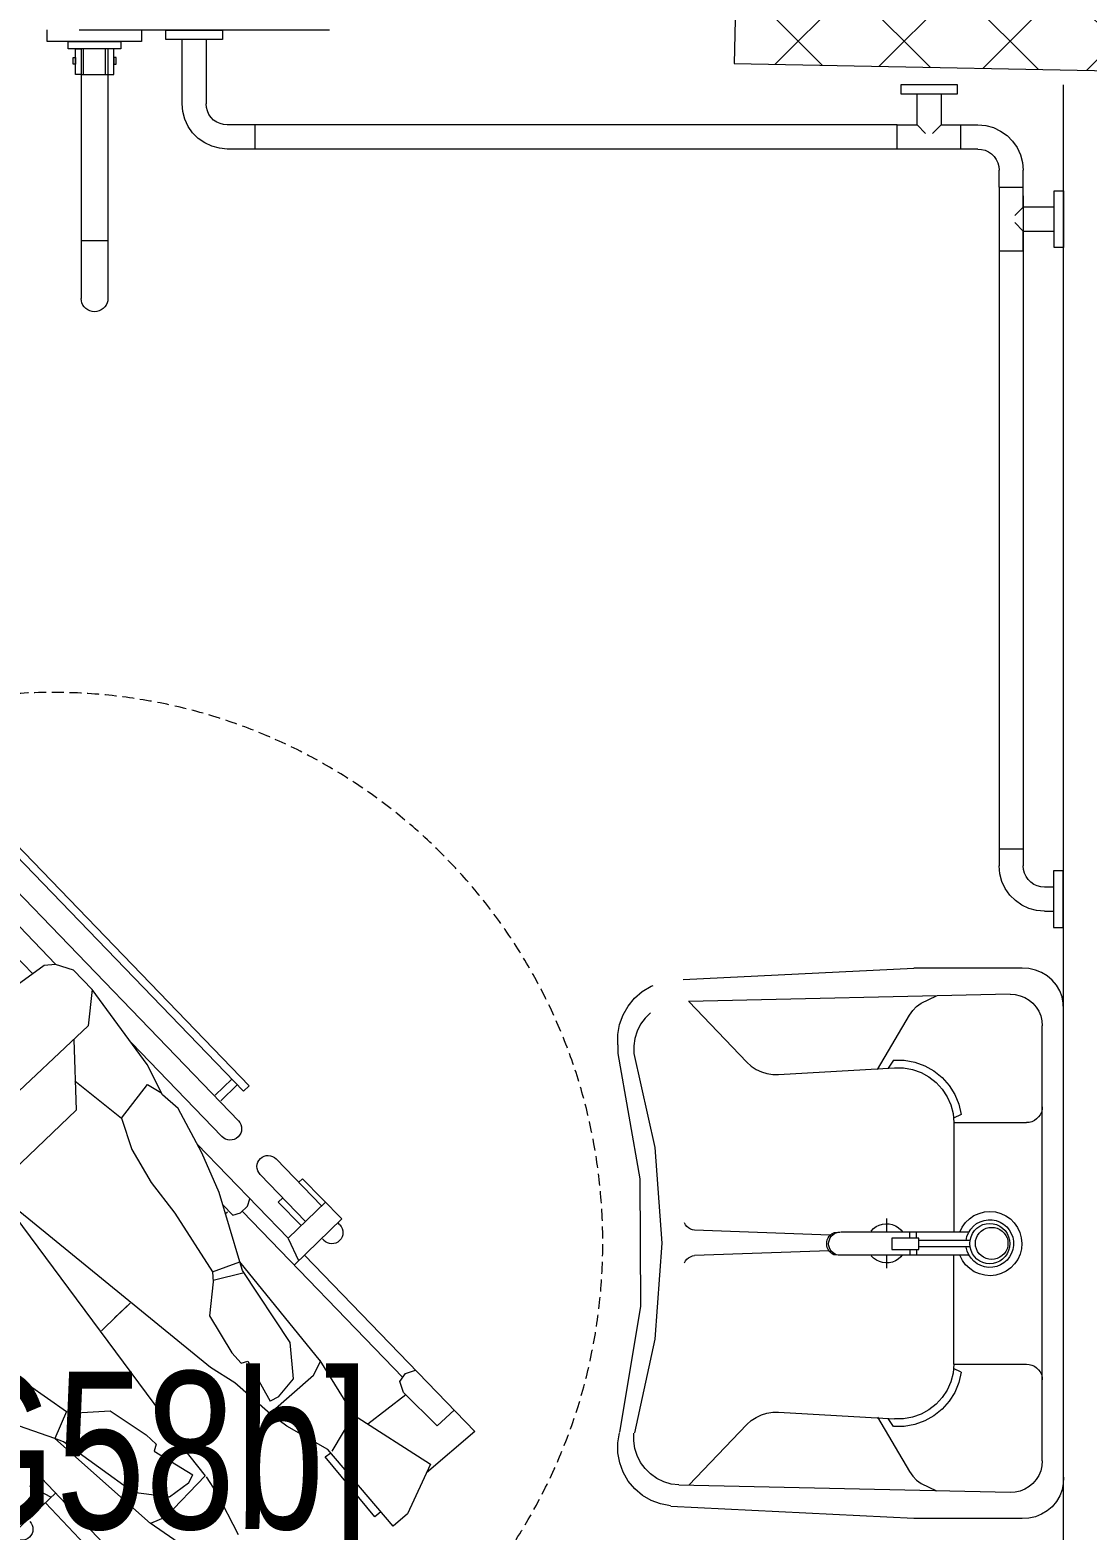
# Model space of a CAD drawing. Header units: millimetres. Extents: x -2143172 to 5255, y -610845 to 279739.
# Drawn here: x -1170409 to -1169064, y -574856 to -572948 of the extents above; entities that cross this region are included whole.
import ezdxf

# ---------------------------------------------------------------- set-up
doc = ezdxf.new("R2010")
doc.units = ezdxf.units.MM
doc.header["$LTSCALE"] = 30
doc.linetypes.add('TRATTEGGIATA', pattern=[0.75, 0.5, -0.25])
doc.layers.get('0').update_dxf_attribs({"lineweight": 5})
for name, color, linetype, lineweight in [('72_EGR_BASE_TEXT', 7, 'Continuous', 5), ('C-HYDR-CTCH', 6, 'Continuous', 5), ('Hatch', 252, 'Continuous', 5), ('LOADING', 163, 'Continuous', 5), ('SANIT', 250, 'Continuous', 5), ('Structure', 20, 'Continuous', 5), ('Walls', 32, 'Continuous', 5)]:
    doc.layers.add(name, color=color, linetype=linetype, lineweight=lineweight)
doc.styles.add('X3G_ENTITY_2587F8', font='swisscl.ttf', dxfattribs={"height": 200})

# ---------------------------------------------------------------- blocks, each defined once
blk = doc.blocks.new('A$C47696aed')
at = {"layer": 'Hatch'}
h = blk.add_hatch(dxfattribs=at)
h.set_pattern_fill('ANSI37', color=256, scale=30)
h.paths.add_polyline_path([(50952.7, 21917.9), (50348.7, 21909.7), (50352.6, 21621.3), (50956.6, 21629.5)])
h.paths.add_polyline_path([(43791.9, 21910.1), (43208.4, 21904.7), (43188.5, 21613.3), (43772, 21618.7)])
h.paths.add_polyline_path([(29414.9, 21902.8), (28815.8, 21898.7), (28810.1, 21605.6), (29409.2, 21609.7)])
h.paths.add_polyline_path([(36600.2, 21904.9), (35999, 21897.4), (35990.7, 21611.8), (36591.9, 21619.3)])
h.paths.add_polyline_path([(22195.7, 21912), (21589.3, 21890.2), (21603.8, 21597.6), (22210.2, 21619.5)])
h.paths.add_polyline_path([(15459.1, 21901.7), (14237.2, 21925.6), (14230.7, 21629.5), (15452.7, 21605.5)])
h.paths.add_polyline_path([(15473.2, 14701.6), (14258.2, 14685.8), (14244.7, 14393.4), (15459.7, 14409.1)])
h.paths.add_polyline_path([(15447.1, 7508.4), (14244, 7492.4), (14238.3, 7199.4), (15441.4, 7215.3)])
h.paths.add_polyline_path([(15465.6, 309.7), (14269, 298.3), (14271.8, 3.8), (15468.5, 15.2)])
h.paths.add_polyline_path([(7830.6, 311.8), (7227.1, 308.1), (7237.7, 22.6), (7841.3, 26.3)])
h.paths.add_polyline_path([(7815.2, 7509.8), (7218.4, 7511.4), (7218.2, 7210.2), (7815.1, 7208.6)])
h.paths.add_polyline_path([(7825.1, 14699.4), (7205.8, 14700.6), (7195.2, 14397.6), (7814.5, 14396.4)])
h.paths.add_polyline_path([(7801.7, 21878.7), (7201.1, 21893.2), (7197.5, 21603.6), (7798.1, 21589.1)])
h.paths.add_polyline_path([(602.6, 21876.9), (0, 21899.6), (1.9, 21611.2), (604.5, 21588.5)])
h.paths.add_polyline_path([(610.4, 7498.6), (8.3, 7491.6), (11.7, 7200), (613.7, 7206.9)])
h.paths.add_polyline_path([(627.9, 303.9), (29.5, 302.9), (34.3, 2.3), (632.7, 3.3)])
h.paths.add_polyline_path([(22214.6, 317.2), (21608.9, 304.3), (21614.6, 3.1), (22220.3, 16)])
h.paths.add_polyline_path([(22208.1, 7509.7), (21613.7, 7492.1), (21615.8, 7195.5), (22210.2, 7213.1)])
h.paths.add_polyline_path([(22199.3, 14717.7), (21600.4, 14710), (21604.4, 14409.9), (22203.4, 14417.6)])
h.paths.add_polyline_path([(29399.7, 14702.4), (28797.7, 14707.1), (28802, 14415), (29403.9, 14410.3)])
h.paths.add_polyline_path([(29403.4, 7519.8), (28799.6, 7502.2), (28813, 7202.1), (29413.1, 7223.2)])
h.paths.add_polyline_path([(29419.5, 303.8), (28815.7, 310.4), (28813.3, 24.7), (29417.2, 18.1)])
h.paths.add_polyline_path([(36618, 314.2), (36020.7, 299.7), (36029.7, 0), (36627, 14.6)])
h.paths.add_polyline_path([(36610.7, 7502.6), (36009.5, 7504.5), (36010.6, 7207.3), (36611.9, 7205.4)])
h.paths.add_polyline_path([(36574.3, 14706.4), (35993.4, 14711.1), (36013.1, 14421.3), (36594, 14416.6)])
h.paths.add_polyline_path([(43777.6, 14705.7), (43180, 14719.4), (43182, 14427.5), (43779.6, 14413.8)])
h.paths.add_polyline_path([(43778.6, 7507.1), (43210.2, 7499.5), (43212, 7205.4), (43780.5, 7213)])
h.paths.add_polyline_path([(43815.7, 310), (43210.4, 307.3), (43211.8, 2.8), (43817, 5.4)])
h.paths.add_polyline_path([(50989.9, 309.5), (50401.9, 325.5), (50388.7, 18.3), (50976.7, 2.3)])
h.paths.add_polyline_path([(50974.1, 7508.9), (50370.9, 7510), (50368.9, 7213.4), (50972.2, 7212.3)])
at = {"layer": 'C-HYDR-CTCH', "color": 4, "flags": 128}
blk.add_lwpolyline([(15452.7, 21605.5), (15459.1, 21901.7), (14237.2, 21925.6), (14230.7, 21629.5), (15452.7, 21605.5)], dxfattribs=at)
blk = doc.blocks.new('Wheelchair')
for p, q in [((9688.8, 4580.4), (9636.3, 4519)), ((9688.8, 4580.4), (9913.2, 4363.8)), ((9695.9, 4532.4), (9716, 4554.1)), ((9647.3, 4524.1), (9584.2, 4494.7)), ((9709.9, 4426.2), (9647.3, 4524.1)), ((9695.9, 4532.4), (9738.4, 4489.9)), ((9762.6, 4492.4), (9766.7, 4505.2)), ((9584.2, 4494.7), (9568.2, 4476.7)), ((9698.4, 4444.2), (9735.9, 4492.5)), ((9738.4, 4489.9), (9752.5, 4485)), ((9752.5, 4485), (9762.6, 4492.4)), ((9968.8, 4285), (9757.7, 4488.8)), ((9568.2, 4476.7), (9665.9, 4393.6)), ((9586.8, 4461), (9580.1, 4453.2)), ((9580.1, 4453.2), (9656.4, 4390)), ((9709.9, 4426.2), (9663.7, 4398.5)), ((9779.1, 4383.2), (9709.9, 4426.2)), ((9900.5, 4350.6), (9959.2, 4411.4)), ((9951.7, 4408.7), (9954.5, 4406)), ((9959.2, 4411.4), (10010.4, 4361.2)), ((9656.4, 4390), (9661.8, 4397.1)), ((9665.9, 4393.6), (9695.8, 4341.1)), ((9934.6, 4342.8), (9980.6, 4390.4)), ((9759.9, 4375.2), (9711.9, 4320.3)), ((9759.9, 4375.2), (9778.4, 4384.2)), ((9778.4, 4384.2), (9904.8, 4281.6)), ((9933.8, 4386.5), (9932, 4388.3)), ((9975.8, 4385.5), (10035.6, 4327.8)), ((9934.3, 4342.8), (9906.5, 4356.1)), ((9950.7, 4359.5), (9980.6, 4330.3)), ((10015.9, 4307.3), (9956.1, 4365)), ((10010.4, 4361.2), (10005.8, 4356.5)), ((9695.8, 4341.1), (9709.9, 4321.7)), ((9732.8, 4330.6), (9756, 4349.7)), ((9756, 4349.7), (9802, 4345.5)), ((9802, 4345.5), (9893.6, 4285.1)), ((9934.7, 4342.9), (10054.3, 4227.4)), ((9980.6, 4330.3), (9986.1, 4336)), ((9751.1, 4275.1), (9711.9, 4320.3)), ((9732.8, 4330.6), (9727.3, 4319.9)), ((9778.1, 4291.7), (9727.3, 4319.9)), ((9975.4, 4291.3), (9984.9, 4294.4)), ((10121.6, 4286.3), (10128.5, 4293.5)), ((10128.5, 4293.5), (10506.2, 3929)), ((9557.2, 4280), (9611, 4252.4)), ((9770.8, 4244.3), (9751.1, 4275.1)), ((9775.8, 4283), (9778.1, 4291.7)), ((9789, 4271.5), (9775.8, 4283)), ((9890.5, 4287.2), (9880.7, 4247.5)), ((9891.8, 4246.6), (9904.8, 4281.6)), ((9893.6, 4285.1), (9904.8, 4281.6)), ((9904.8, 4281.6), (9992.8, 4255.2)), ((9964, 4272.7), (9966.8, 4282.3)), ((9966.8, 4282.3), (9975.4, 4291.3)), ((10489.5, 3888.5), (10084.1, 4279.7)), ((10129.9, 4278.3), (10109.5, 4257.2)), ((10121.6, 4286.3), (10499.3, 3921.8)), ((9836.1, 4243.1), (9789, 4271.5)), ((9977.3, 4259.9), (9964, 4272.7)), ((9967.7, 4265.7), (9965.5, 4263.4)), ((9992.8, 4255.2), (10043.4, 4233.2)), ((10183.1, 4143.7), (10063.9, 4258.7)), ((10137.1, 4271.4), (10116.7, 4250.3)), ((9371.6, 4248.8), (9598.1, 4034.2)), ((9579.9, 4186.9), (9632.5, 4237.3)), ((9611, 4252.4), (9631.1, 4239.2)), ((9679.4, 4200.1), (9632.5, 4237.3)), ((9989.6, 3975.8), (9770.8, 4244.3)), ((9879.4, 4247.6), (9836.1, 4243.1)), ((9891.8, 4246.6), (9879.4, 4247.6)), ((9966.5, 4198.9), (9891.8, 4246.6)), ((9572.7, 4167.4), (9526.6, 4234.6)), ((9623.1, 4216), (9633.6, 4221.9)), ((9664, 4172.4), (9633.6, 4221.9)), ((10043.4, 4233.2), (10099.8, 4203.2)), ((9623.1, 4216), (9605.2, 4191.9)), ((9711.1, 4181.9), (9679.4, 4200.1)), ((10005.5, 4168.6), (9966.5, 4198.9)), ((10099.8, 4203.2), (10116.9, 4183)), ((9679.2, 3982.3), (9466.2, 4184.1)), ((9579.9, 4186.9), (9571.7, 4168)), ((9605.2, 4191.9), (9611.4, 4146.2)), ((9989.1, 3975.3), (9711.1, 4181.9)), ((10116.9, 4183), (10155.6, 4163.8)), ((10130.2, 4164), (10120, 4181.2)), ((9571.7, 4168), (9679.8, 4046.3)), ((9672.6, 4175.1), (9664, 4172.4)), ((9684.7, 4162.4), (9672.6, 4175.1)), ((9715.1, 4116.7), (9684.7, 4162.4)), ((10047.5, 4143.9), (10005.5, 4168.6)), ((10087.4, 4131), (10130.2, 4164)), ((10155.6, 4163.8), (10251.2, 4093.6)), ((9611.4, 4146.2), (9675.8, 4057.3)), ((9851.9, 4142.1), (9833.2, 4122.2)), ((10087.4, 4131), (10047.5, 4143.9)), ((9816.8, 4105.4), (9835.9, 4124.9)), ((9849, 4139.2), (9835.9, 4124.9)), ((10135, 4071.7), (10087.4, 4131)), ((9712.6, 4073.2), (9715.1, 4116.7)), ((10204.7, 4088.4), (10101.2, 3978.7)), ((10251.2, 4093.6), (10204.7, 4088.4)), ((10251.2, 4093.6), (10275.8, 4069.8)), ((9673.6, 4060.4), (9712.8, 4071.9)), ((9714.2, 4060.8), (9712.6, 4073.2)), ((10097.7, 4073.5), (9997.2, 3968.1)), ((10187.6, 4070.2), (10097.7, 4073.5)), ((10275.8, 4069.8), (10283, 4047)), ((9610.7, 4047.5), (9552.6, 3986.2)), ((9675.8, 4057.3), (9679.8, 4046.3)), ((9714.2, 4060.8), (9679.8, 4046.3)), ((9679.8, 4046.3), (9710.1, 3959.6)), ((9765.1, 3988.4), (9714.2, 4060.8)), ((10283, 4047), (10281.4, 4032.7)), ((10469.2, 3867.5), (10283.1, 4047.1)), ((9619.9, 4014.1), (9605.4, 4041.3)), ((10281.4, 4032.7), (10176, 3886.7)), ((10271, 4018.3), (10309.2, 3981.4))]:
    blk.add_line(p, q)
at = {"color": 30, "linetype": 'TRATTEGGIATA'}
blk.add_circle((9928.9, 4043.3), 700, dxfattribs=at)
for centre, radius, start, end in [((9941.8, 4398.5), 14.2, 46.0147, 226.0147), ((10025.7, 4317.5), 14.2, 226.0147, 46.0147), ((10074, 4269.2), 14.6, 46.0147, 226.0147), ((9564.6, 4004.1), 14.2, 46.5424, 226.5424)]:
    blk.add_arc(centre, radius, start, end)

msp = doc.modelspace()

# ---------------------------------------------------------------- linework, layer by layer
at = {"layer": 'SANIT'}
for p, q in [((-1170386.7, -572963.1, 0.1), (-1170386.7, -572948.1, 0.1)), ((-1170027.6, -572948.9, 0.1), (-1170346.2, -572948.9, 0.1)), ((-1170266.7, -572948.1, 0.1), (-1170266.7, -572963.1, 0.1)), ((-1170236, -572960.6, 0.1), (-1170236, -572948.9, 0.1)), ((-1170236, -572948.9, 0.1), (-1170164, -572948.9, 0.1)), ((-1170164, -572948.9, 0.1), (-1170164, -572960.6, 0.1)), ((-1170266.7, -572963.1, 0.1), (-1170386.7, -572963.1, 0.1)), ((-1170360, -572963.1, 0.1), (-1170293.3, -572963.1, 0.1)), ((-1170360, -572972.3, 0.1), (-1170360, -572963.1, 0.1)), ((-1170293.3, -572963.1, 0.1), (-1170293.3, -572972.3, 0.1)), ((-1170164, -572960.6, 0.1), (-1170236, -572960.6, 0.1)), ((-1170215.3, -573042.3, 0.1), (-1170215.3, -572960.6, 0.1)), ((-1170184.7, -572960.6, 0.1), (-1170184.7, -573042.3, 0.1)), ((-1170293.3, -572972.3, 0.1), (-1170360, -572972.3, 0.1)), ((-1170354, -572983.3, 0.1), (-1170351, -572983.3, 0.1)), ((-1170354, -572992.1, 0.1), (-1170354, -572983.3, 0.1)), ((-1170351, -572972.3, 0.1), (-1170343.7, -572972.3, 0.1)), ((-1170351, -573005.1, 0.1), (-1170351, -572972.3, 0.1)), ((-1170351, -572983.3, 0.1), (-1170351, -572992.1, 0.1)), ((-1170343.7, -572972.3, 0.1), (-1170343.7, -573005.1, 0.1)), ((-1170343.7, -572972.3, 0.1), (-1170343.6, -573216.2, 0.1)), ((-1170340.7, -573005.1, 0.1), (-1170340.7, -572972.3, 0.1)), ((-1170312.7, -573005.1, 0.1), (-1170312.7, -572972.3, 0.1)), ((-1170302.3, -572972.3, 0.1), (-1170309.7, -572972.3, 0.1)), ((-1170309.7, -572972.3, 0.1), (-1170309.7, -573005.1, 0.1)), ((-1170309.7, -572972.3, 0.1), (-1170309.6, -573216.2, 0.1)), ((-1170302.3, -573005.1, 0.1), (-1170302.3, -572972.3, 0.1)), ((-1170299.3, -572983.3, 0.1), (-1170302.3, -572983.3, 0.1)), ((-1170302.3, -572983.3, 0.1), (-1170302.3, -572992.1, 0.1)), ((-1170299.3, -572992.1, 0.1), (-1170299.3, -572983.3, 0.1)), ((-1170351, -572992.1, 0.1), (-1170354, -572992.1, 0.1)), ((-1170343.7, -573005.1, 0.1), (-1170351, -573005.1, 0.1)), ((-1170343.7, -573005.1, 0.1), (-1170309.7, -573005.1, 0.1)), ((-1170309.7, -573005.1, 0.1), (-1170302.3, -573005.1, 0.1)), ((-1170302.3, -572992.1, 0.1), (-1170299.3, -572992.1, 0.1)), ((-1169300.9, -573018.1, 0.1), (-1169300.9, -573029.8, 0.1)), ((-1169228.9, -573018.1, 0.1), (-1169300.9, -573018.1, 0.1)), ((-1169228.9, -573029.8, 0.1), (-1169228.9, -573018.1, 0.1)), ((-1170214.4, -573052.3, 0.1), (-1170215.3, -573042.3, 0.1)), ((-1170184.3, -573047, 0.1), (-1170184.7, -573042.3, 0.1)), ((-1169300.9, -573029.8, 0.1), (-1169228.9, -573029.8, 0.1)), ((-1169280.2, -573069.3, 0.1), (-1169280.2, -573029.8, 0.1)), ((-1169249.6, -573029.8, 0.1), (-1169249.6, -573069.3, 0.1)), ((-1170211.8, -573062, 0.1), (-1170214.4, -573052.3, 0.1)), ((-1170207.6, -573071.1, 0.1), (-1170211.8, -573062, 0.1)), ((-1170183.1, -573051.5, 0.1), (-1170184.3, -573047, 0.1)), ((-1170181.1, -573055.8, 0.1), (-1170183.1, -573051.5, 0.1)), ((-1170178.4, -573059.6, 0.1), (-1170181.1, -573055.8, 0.1)), ((-1170175.1, -573063, 0.1), (-1170178.4, -573059.6, 0.1)), ((-1170171.2, -573065.7, 0.1), (-1170175.1, -573063, 0.1)), ((-1170201.8, -573079.3, 0.1), (-1170207.6, -573071.1, 0.1)), ((-1170194.7, -573086.4, 0.1), (-1170201.8, -573079.3, 0.1)), ((-1170166.9, -573067.6, 0.1), (-1170171.2, -573065.7, 0.1)), ((-1170162.4, -573068.9, 0.1), (-1170166.9, -573067.6, 0.1)), ((-1170157.7, -573069.3, 0.1), (-1170162.4, -573068.9, 0.1)), ((-1170122.6, -573069.3, 0.1), (-1170157.7, -573069.3, 0.1)), ((-1170122.6, -573069.3, 0.1), (-1170122.6, -573099.9, 0.1)), ((-1169305.4, -573069.3, 0.1), (-1170122.6, -573069.3, 0.1)), ((-1169305.4, -573069.3, 0.1), (-1169280.2, -573069.3, 0.1)), ((-1169305.4, -573099.9, 0.1), (-1169305.4, -573069.3, 0.1)), ((-1169280.2, -573069.3, 0.1), (-1169269.4, -573080.1, 0.1)), ((-1169249.6, -573069.3, 0.1), (-1169260.4, -573080.1, 0.1)), ((-1169249.6, -573069.3, 0.1), (-1169224.4, -573069.3, 0.1)), ((-1169224.4, -573099.9, 0.1), (-1169224.4, -573069.3, 0.1)), ((-1169224.4, -573069.3, 0.1), (-1169202.8, -573069.3, 0.1)), ((-1169202.8, -573069.3, 0.1), (-1169192.8, -573070.1, 0.1)), ((-1169192.8, -573070.1, 0.1), (-1169183.1, -573072.7, 0.1)), ((-1169183.1, -573072.7, 0.1), (-1169174, -573077, 0.1)), ((-1169174, -573077, 0.1), (-1169165.7, -573082.7, 0.1)), ((-1169165.7, -573082.7, 0.1), (-1169158.6, -573089.8, 0.1)), ((-1170186.5, -573092.2, 0.1), (-1170194.7, -573086.4, 0.1)), ((-1170177.4, -573096.4, 0.1), (-1170186.5, -573092.2, 0.1)), ((-1170167.7, -573099, 0.1), (-1170177.4, -573096.4, 0.1)), ((-1170157.7, -573099.9, 0.1), (-1170167.7, -573099, 0.1)), ((-1170122.6, -573099.9, 0.1), (-1170157.7, -573099.9, 0.1)), ((-1169202.8, -573099.9, 0.1), (-1170122.6, -573099.9, 0.1)), ((-1169202.8, -573099.9, 0.1), (-1169198.1, -573100.3, 0.1)), ((-1169198.1, -573100.3, 0.1), (-1169193.5, -573101.5, 0.1)), ((-1169193.5, -573101.5, 0.1), (-1169189.3, -573103.5, 0.1)), ((-1169158.6, -573089.8, 0.1), (-1169152.9, -573098.1, 0.1)), ((-1169152.9, -573098.1, 0.1), (-1169148.6, -573107.2, 0.1)), ((-1169189.3, -573103.5, 0.1), (-1169185.4, -573106.2, 0.1)), ((-1169185.4, -573106.2, 0.1), (-1169182.1, -573109.5, 0.1)), ((-1169182.1, -573109.5, 0.1), (-1169179.4, -573113.4, 0.1)), ((-1169179.4, -573113.4, 0.1), (-1169177.4, -573117.6, 0.1)), ((-1169177.4, -573117.6, 0.1), (-1169176.2, -573122.2, 0.1)), ((-1169148.6, -573107.2, 0.1), (-1169146, -573116.9, 0.1)), ((-1169146, -573116.9, 0.1), (-1169145.2, -573126.9, 0.1)), ((-1169176.2, -573122.2, 0.1), (-1169175.8, -573126.9, 0.1)), ((-1169175.8, -573148.5, 0.1), (-1169175.8, -573126.9, 0.1)), ((-1169145.2, -573148.5, 0.1), (-1169145.2, -573126.9, 0.1)), ((-1169175.8, -573148.5, 0.1), (-1169175.8, -573229.5, 0.1)), ((-1169175.8, -573148.5, 0.1), (-1169145.2, -573148.5, 0.1)), ((-1169145.2, -573173.7, 0.1), (-1169145.2, -573148.5, 0.1)), ((-1169105.7, -573153, 0.1), (-1169094, -573153, 0.1)), ((-1169105.7, -573225, 0.1), (-1169105.7, -573153, 0.1)), ((-1169094, -573153, 0.1), (-1169094, -573225, 0.1)), ((-1169175.8, -573159.4, 0.1), (-1169175.8, -573990.2, 0.1)), ((-1169145.2, -573173.7, 0.1), (-1169156, -573184.5, 0.1)), ((-1169145.2, -573159.4, 0.1), (-1169145.2, -573990.2, 0.1)), ((-1169105.7, -573173.7, 0.1), (-1169145.2, -573173.7, 0.1)), ((-1169145.2, -573204.3, 0.1), (-1169156, -573193.5, 0.1)), ((-1170343.6, -573216.2, 0.1), (-1170343.6, -573289.9, 0.1)), ((-1170343.6, -573216.2, 0.1), (-1170309.6, -573216.2, 0.1)), ((-1170309.6, -573216.2, 0.1), (-1170309.6, -573289.9, 0.1)), ((-1169145.2, -573204.3, 0.1), (-1169105.7, -573204.3, 0.1)), ((-1169145.2, -573229.5, 0.1), (-1169145.2, -573204.3, 0.1)), ((-1169175.8, -573229.5, 0.1), (-1169145.2, -573229.5, 0.1)), ((-1169094, -573225, 0.1), (-1169105.7, -573225, 0.1)), ((-1170343.4, -573292.9, 0.1), (-1170343.6, -573289.9, 0.1)), ((-1170309.6, -573289.9, 0.1), (-1170309.9, -573292.9, 0.1)), ((-1170342.6, -573295.7, 0.1), (-1170343.4, -573292.9, 0.1)), ((-1170341.4, -573298.4, 0.1), (-1170342.6, -573295.7, 0.1)), ((-1170339.7, -573300.8, 0.1), (-1170341.4, -573298.4, 0.1)), ((-1170337.6, -573302.9, 0.1), (-1170339.7, -573300.8, 0.1)), ((-1170335.1, -573304.6, 0.1), (-1170337.6, -573302.9, 0.1)), ((-1170332.5, -573305.9, 0.1), (-1170335.1, -573304.6, 0.1)), ((-1170329.6, -573306.7, 0.1), (-1170332.5, -573305.9, 0.1)), ((-1170326.6, -573306.9, 0.1), (-1170329.6, -573306.7, 0.1)), ((-1170323.7, -573306.7, 0.1), (-1170326.6, -573306.9, 0.1)), ((-1170320.8, -573305.9, 0.1), (-1170323.7, -573306.7, 0.1)), ((-1170318.1, -573304.6, 0.1), (-1170320.8, -573305.9, 0.1)), ((-1170315.7, -573302.9, 0.1), (-1170318.1, -573304.6, 0.1)), ((-1170313.6, -573300.8, 0.1), (-1170315.7, -573302.9, 0.1)), ((-1170311.9, -573298.4, 0.1), (-1170313.6, -573300.8, 0.1)), ((-1170310.7, -573295.7, 0.1), (-1170311.9, -573298.4, 0.1)), ((-1170309.9, -573292.9, 0.1), (-1170310.7, -573295.7, 0.1)), ((-1169175.8, -573990.2, 0.1), (-1169175.8, -574011.8, 0.1)), ((-1169175.8, -573990.2, 0.1), (-1169145.3, -573990.2, 0.1)), ((-1169145.2, -573990.2, 0.1), (-1169145.2, -574011.8, 0.1)), ((-1169174.9, -574021.8, 0.1), (-1169175.8, -574011.8, 0.1)), ((-1169144.8, -574016.5, 0.1), (-1169145.2, -574011.8, 0.1)), ((-1169143.5, -574021, 0.1), (-1169144.8, -574016.5, 0.1)), ((-1169172.3, -574031.5, 0.1), (-1169174.9, -574021.8, 0.1)), ((-1169168, -574040.6, 0.1), (-1169172.3, -574031.5, 0.1)), ((-1169141.5, -574025.3, 0.1), (-1169143.5, -574021, 0.1)), ((-1169138.8, -574029.1, 0.1), (-1169141.5, -574025.3, 0.1)), ((-1169135.5, -574032.5, 0.1), (-1169138.8, -574029.1, 0.1)), ((-1169131.7, -574035.2, 0.1), (-1169135.5, -574032.5, 0.1)), ((-1169127.4, -574037.2, 0.1), (-1169131.7, -574035.2, 0.1)), ((-1169094.8, -574018.1, 0.1), (-1169106.5, -574018.1, 0.1)), ((-1169106.5, -574018.1, 0.1), (-1169106.5, -574090.1, 0.1)), ((-1169094.8, -574018.1, 0.1), (-1169094.8, -574090.1, 0.1)), ((-1169162.3, -574048.8, 0.1), (-1169168, -574040.6, 0.1)), ((-1169155.2, -574055.9, 0.1), (-1169162.3, -574048.8, 0.1)), ((-1169122.9, -574038.4, 0.1), (-1169127.4, -574037.2, 0.1)), ((-1169118.2, -574038.8, 0.1), (-1169122.9, -574038.4, 0.1)), ((-1169106.5, -574038.8, 0.1), (-1169118.2, -574038.8, 0.1)), ((-1169147, -574061.7, 0.1), (-1169155.2, -574055.9, 0.1)), ((-1169137.9, -574065.9, 0.1), (-1169147, -574061.7, 0.1)), ((-1169128.2, -574068.5, 0.1), (-1169137.9, -574065.9, 0.1)), ((-1169118.2, -574069.4, 0.1), (-1169128.2, -574068.5, 0.1)), ((-1169118.2, -574069.4, 0.1), (-1169106.5, -574069.4, 0.1)), ((-1169106.5, -574090.1, 0.1), (-1169094.8, -574090.1, 0.1)), ((-1169577.8, -574156.4, 0.1), (-1169284.4, -574142, 0.1)), ((-1169146.3, -574142, 0.1), (-1169284.4, -574142, 0.1)), ((-1169137.9, -574142.4, 0.1), (-1169146.3, -574142, 0.1)), ((-1169129.7, -574144.2, 0.1), (-1169137.9, -574142.4, 0.1)), ((-1169121.9, -574147.2, 0.1), (-1169129.7, -574144.2, 0.1)), ((-1169114.7, -574151.5, 0.1), (-1169121.9, -574147.2, 0.1)), ((-1169629.8, -574171.5, 0.1), (-1169618.7, -574164.9, 0.1)), ((-1169618.7, -574164.9, 0.1), (-1169615.9, -574163.9, 0.1)), ((-1169108.4, -574157, 0.1), (-1169114.7, -574151.5, 0.1)), ((-1169103, -574163.3, 0.1), (-1169108.4, -574157, 0.1)), ((-1169098.8, -574170.5, 0.1), (-1169103, -574163.3, 0.1)), ((-1169647.9, -574190, 0.1), (-1169639.6, -574180, 0.1)), ((-1169639.6, -574180, 0.1), (-1169629.8, -574171.5, 0.1)), ((-1169161.8, -574175.1, 0.1), (-1169571, -574184.2, 0.1)), ((-1169570.4, -574184.2, 0.1), (-1169496.7, -574261.5, 0.1)), ((-1169280.8, -574190.7, 0.1), (-1169275.2, -574186.5, 0.1)), ((-1169275.2, -574186.5, 0.1), (-1169255.7, -574177.2, 0.1)), ((-1169161.8, -574175.1, 0.1), (-1169155.4, -574175.5, 0.1)), ((-1169155.4, -574175.5, 0.1), (-1169149.2, -574176.9, 0.1)), ((-1169149.2, -574176.9, 0.1), (-1169143.3, -574179.2, 0.1)), ((-1169143.3, -574179.2, 0.1), (-1169137.8, -574182.5, 0.1)), ((-1169137.8, -574182.5, 0.1), (-1169132.9, -574186.5, 0.1)), ((-1169132.9, -574186.5, 0.1), (-1169128.8, -574191.3, 0.1)), ((-1169095.8, -574178.2, 0.1), (-1169098.8, -574170.5, 0.1)), ((-1169094.2, -574186.4, 0.1), (-1169095.8, -574178.2, 0.1)), ((-1169094, -574194.7, 0.1), (-1169094.2, -574186.4, 0.1)), ((-1169658.6, -574213.4, 0.1), (-1169654.3, -574201.2, 0.1)), ((-1169654.3, -574201.2, 0.1), (-1169647.9, -574190, 0.1)), ((-1169626.2, -574205.3, 0.1), (-1169631.9, -574213.2, 0.1)), ((-1169619.2, -574198.5, 0.1), (-1169626.2, -574205.3, 0.1)), ((-1169330.6, -574270.7, 0.1), (-1169289.7, -574201.5, 0.1)), ((-1169289.7, -574201.5, 0.1), (-1169285.6, -574195.8, 0.1)), ((-1169285.6, -574195.8, 0.1), (-1169280.8, -574190.7, 0.1)), ((-1169128.8, -574191.3, 0.1), (-1169125.4, -574196.7, 0.1)), ((-1169125.4, -574196.7, 0.1), (-1169122.9, -574202.6, 0.1)), ((-1169122.9, -574202.6, 0.1), (-1169121.4, -574208.8, 0.1)), ((-1169660.8, -574226.2, 0.1), (-1169658.6, -574213.4, 0.1)), ((-1169660.8, -574239.2, 0.1), (-1169660.8, -574226.2, 0.1)), ((-1169636.4, -574221.9, 0.1), (-1169639.3, -574231.1, 0.1)), ((-1169631.9, -574213.2, 0.1), (-1169636.4, -574221.9, 0.1)), ((-1169121.4, -574208.8, 0.1), (-1169120.9, -574215.1, 0.1)), ((-1169120.9, -574768.6, 0.1), (-1169120.9, -574215.1, 0.1)), ((-1169660.8, -574239.2, 0.1), (-1169660.8, -574250.4, 0.1)), ((-1169639.3, -574231.1, 0.1), (-1169640.7, -574240.7, 0.1)), ((-1169640.7, -574240.7, 0.1), (-1169640.4, -574250.5, 0.1)), ((-1169660.8, -574250.4, 0.1), (-1169632.8, -574410, 0.1)), ((-1169640.4, -574250.5, 0.1), (-1169614, -574369.8, 0.1)), ((-1169496.7, -574261.5, 0.1), (-1169491.2, -574266.4, 0.1)), ((-1169310.1, -574258.7, 0.1), (-1169316.8, -574269.2, 0.1)), ((-1169310.1, -574258.7, 0.1), (-1169296.5, -574258.9, 0.1)), ((-1169296.5, -574258.9, 0.1), (-1169283.2, -574261.3, 0.1)), ((-1169283.2, -574261.3, 0.1), (-1169270.5, -574265.9, 0.1)), ((-1169491.2, -574266.4, 0.1), (-1169485, -574270.6, 0.1)), ((-1169485, -574270.6, 0.1), (-1169478.3, -574273.7, 0.1)), ((-1169478.3, -574273.7, 0.1), (-1169471.2, -574275.9, 0.1)), ((-1169471.2, -574275.9, 0.1), (-1169463.9, -574277, 0.1)), ((-1169463.9, -574277, 0.1), (-1169456.4, -574277.1, 0.1)), ((-1169456.4, -574277.1, 0.1), (-1169309.1, -574268.7, 0.1)), ((-1169309.1, -574268.7, 0.1), (-1169297.6, -574268.8, 0.1)), ((-1169297.6, -574268.8, 0.1), (-1169286.2, -574270.9, 0.1)), ((-1169286.2, -574270.9, 0.1), (-1169275.2, -574274.7, 0.1)), ((-1169275.2, -574274.7, 0.1), (-1169265.1, -574280.2, 0.1)), ((-1169270.5, -574265.9, 0.1), (-1169258.7, -574272.5, 0.1)), ((-1169265.1, -574280.2, 0.1), (-1169256, -574287.3, 0.1)), ((-1169258.7, -574272.5, 0.1), (-1169248.2, -574280.9, 0.1)), ((-1169248.2, -574280.9, 0.1), (-1169239.2, -574291, 0.1)), ((-1169256, -574287.3, 0.1), (-1169248.2, -574295.8, 0.1)), ((-1169248.2, -574295.8, 0.1), (-1169242, -574305.4, 0.1)), ((-1169239.2, -574291, 0.1), (-1169232.1, -574302.4, 0.1)), ((-1169232.1, -574302.4, 0.1), (-1169227.1, -574314.8, 0.1)), ((-1169242, -574305.4, 0.1), (-1169237.4, -574315.8, 0.1)), ((-1169237.4, -574315.8, 0.1), (-1169234.5, -574326.9, 0.1)), ((-1169227.1, -574314.8, 0.1), (-1169224.2, -574327.8, 0.1)), ((-1169121.2, -574321.8, 0.1), (-1169122.1, -574325.1, 0.1)), ((-1169120.9, -574318.3, 0.1), (-1169121.2, -574321.8, 0.1)), ((-1169234.5, -574326.9, 0.1), (-1169233.6, -574338.3, 0.1)), ((-1169224.2, -574327.8, 0.1), (-1169233.8, -574332.8, 0.1)), ((-1169233.6, -574338.3, 0.1), (-1169141.2, -574338.3, 0.1)), ((-1169233.6, -574338.3, 0.1), (-1169233.6, -574477.5, 0.1)), ((-1169137.6, -574338, 0.1), (-1169141.2, -574338.3, 0.1)), ((-1169134.2, -574337.1, 0.1), (-1169137.6, -574338, 0.1)), ((-1169131, -574335.6, 0.1), (-1169134.2, -574337.1, 0.1)), ((-1169128.1, -574333.6, 0.1), (-1169131, -574335.6, 0.1)), ((-1169125.6, -574331.1, 0.1), (-1169128.1, -574333.6, 0.1)), ((-1169123.6, -574328.3, 0.1), (-1169125.6, -574331.1, 0.1)), ((-1169122.1, -574325.1, 0.1), (-1169123.6, -574328.3, 0.1)), ((-1169614, -574369.8, 0.1), (-1169605, -574491.7, 0.1)), ((-1169632.8, -574410, 0.1), (-1169632.1, -574572.1, 0.1)), ((-1169207.8, -574456.6, 0.1), (-1169201.4, -574453.7, 0.1)), ((-1169201.4, -574453.7, 0.1), (-1169194.6, -574451.9, 0.1)), ((-1169194.6, -574451.9, 0.1), (-1169187.5, -574451.3, 0.1)), ((-1169187.5, -574451.3, 0.1), (-1169180.5, -574451.9, 0.1)), ((-1169180.5, -574451.9, 0.1), (-1169173.7, -574453.8, 0.1)), ((-1169173.7, -574453.8, 0.1), (-1169167.3, -574456.8, 0.1)), ((-1169574.9, -574468.3, 0.1), (-1169576.2, -574465.9, 0.1)), ((-1169573.1, -574470.5, 0.1), (-1169574.9, -574468.3, 0.1)), ((-1169571, -574472.3, 0.1), (-1169573.1, -574470.5, 0.1)), ((-1169568.6, -574473.7, 0.1), (-1169571, -574472.3, 0.1)), ((-1169566.1, -574474.7, 0.1), (-1169568.6, -574473.7, 0.1)), ((-1169563.3, -574475.3, 0.1), (-1169566.1, -574474.7, 0.1)), ((-1169391, -574481.5, 0.1), (-1169563.2, -574475.3, 0.1)), ((-1169338.5, -574476.2, 0.1), (-1169335.5, -574473.1, 0.1)), ((-1169335.5, -574473.1, 0.1), (-1169332.1, -574470.6, 0.1)), ((-1169332.1, -574470.6, 0.1), (-1169328.4, -574468.7, 0.1)), ((-1169328.4, -574468.7, 0.1), (-1169324.3, -574467.4, 0.1)), ((-1169324.3, -574467.4, 0.1), (-1169320.1, -574466.9, 0.1)), ((-1169320.1, -574466.9, 0.1), (-1169315.9, -574467.1, 0.1)), ((-1169319, -574460.1, 0.1), (-1169319, -574477.5, 0.1)), ((-1169315.9, -574467.1, 0.1), (-1169311.7, -574467.9, 0.1)), ((-1169311.7, -574467.9, 0.1), (-1169307.8, -574469.5, 0.1)), ((-1169307.8, -574469.5, 0.1), (-1169304.2, -574471.7, 0.1)), ((-1169304.2, -574471.7, 0.1), (-1169301, -574474.5, 0.1)), ((-1169301, -574474.5, 0.1), (-1169298.3, -574477.8, 0.1)), ((-1169225.9, -574477.6, 0.1), (-1169222.8, -574471.3, 0.1)), ((-1169222.8, -574471.3, 0.1), (-1169218.7, -574465.5, 0.1)), ((-1169218.7, -574465.5, 0.1), (-1169213.7, -574460.6, 0.1)), ((-1169214.7, -574478.3, 0.1), (-1169212, -574473.9, 0.1)), ((-1169213.7, -574460.6, 0.1), (-1169207.8, -574456.6, 0.1)), ((-1169212, -574473.9, 0.1), (-1169208.5, -574470, 0.1)), ((-1169209.7, -574479.3, 0.1), (-1169207.1, -574475.6, 0.1)), ((-1169208.5, -574470, 0.1), (-1169204.4, -574466.8, 0.1)), ((-1169207.1, -574475.6, 0.1), (-1169204, -574472.5, 0.1)), ((-1169204.4, -574466.8, 0.1), (-1169199.8, -574464.3, 0.1)), ((-1169204, -574472.5, 0.1), (-1169200.4, -574469.9, 0.1)), ((-1169200.4, -574469.9, 0.1), (-1169196.4, -574468, 0.1)), ((-1169199.8, -574464.3, 0.1), (-1169194.9, -574462.7, 0.1)), ((-1169198.6, -574476.2, 0.1), (-1169195.7, -574474.2, 0.1)), ((-1169196.4, -574468, 0.1), (-1169192.1, -574466.9, 0.1)), ((-1169195.7, -574474.2, 0.1), (-1169192.4, -574472.7, 0.1)), ((-1169194.9, -574462.7, 0.1), (-1169189.8, -574461.9, 0.1)), ((-1169192.4, -574472.7, 0.1), (-1169188.9, -574471.8, 0.1)), ((-1169192.1, -574466.9, 0.1), (-1169187.7, -574466.5, 0.1)), ((-1169189.8, -574461.9, 0.1), (-1169184.6, -574462, 0.1)), ((-1169188.9, -574471.8, 0.1), (-1169185.3, -574471.5, 0.1)), ((-1169187.7, -574466.5, 0.1), (-1169183.3, -574466.9, 0.1)), ((-1169185.3, -574471.5, 0.1), (-1169181.7, -574471.8, 0.1)), ((-1169184.6, -574462, 0.1), (-1169179.5, -574462.9, 0.1)), ((-1169183.3, -574466.9, 0.1), (-1169179.1, -574468, 0.1)), ((-1169181.7, -574471.8, 0.1), (-1169178.2, -574472.7, 0.1)), ((-1169179.5, -574462.9, 0.1), (-1169174.6, -574464.8, 0.1)), ((-1169179.1, -574468, 0.1), (-1169175.1, -574469.9, 0.1)), ((-1169178.2, -574472.7, 0.1), (-1169174.9, -574474.2, 0.1)), ((-1169175.1, -574469.9, 0.1), (-1169171.5, -574472.5, 0.1)), ((-1169174.9, -574474.2, 0.1), (-1169172, -574476.2, 0.1)), ((-1169174.6, -574464.8, 0.1), (-1169170.2, -574467.4, 0.1)), ((-1169171.5, -574472.5, 0.1), (-1169168.3, -574475.6, 0.1)), ((-1169170.2, -574467.4, 0.1), (-1169166.2, -574470.8, 0.1)), ((-1169168.3, -574475.6, 0.1), (-1169165.8, -574479.3, 0.1)), ((-1169167.3, -574456.8, 0.1), (-1169161.5, -574460.8, 0.1)), ((-1169166.2, -574470.8, 0.1), (-1169162.9, -574474.8, 0.1)), ((-1169162.9, -574474.8, 0.1), (-1169160.3, -574479.3, 0.1)), ((-1169161.5, -574460.8, 0.1), (-1169156.5, -574465.8, 0.1)), ((-1169156.5, -574465.8, 0.1), (-1169152.4, -574471.6, 0.1)), ((-1169152.4, -574471.6, 0.1), (-1169149.4, -574478, 0.1)), ((-1169605, -574491.7, 0.1), (-1169613.7, -574613.6, 0.1)), ((-1169395.2, -574492.3, 0.1), (-1169395, -574489.8, 0.1)), ((-1169395, -574494.9, 0.1), (-1169395.2, -574492.3, 0.1)), ((-1169395, -574489.8, 0.1), (-1169394.4, -574487.3, 0.1)), ((-1169394.4, -574487.3, 0.1), (-1169393.3, -574485, 0.1)), ((-1169393.3, -574485, 0.1), (-1169391.9, -574482.9, 0.1)), ((-1169392.7, -574492.3, 0.1), (-1169392.5, -574489.8, 0.1)), ((-1169392.5, -574494.9, 0.1), (-1169392.7, -574492.3, 0.1)), ((-1169392.5, -574489.8, 0.1), (-1169391.8, -574487.3, 0.1)), ((-1169391.9, -574482.9, 0.1), (-1169390.2, -574481, 0.1)), ((-1169391.8, -574487.3, 0.1), (-1169390.7, -574484.9, 0.1)), ((-1169390.7, -574484.9, 0.1), (-1169389.3, -574482.8, 0.1)), ((-1169390.2, -574481, 0.1), (-1169388.2, -574479.5, 0.1)), ((-1169389.3, -574482.8, 0.1), (-1169387.4, -574481, 0.1)), ((-1169388.2, -574479.5, 0.1), (-1169385.9, -574478.3, 0.1)), ((-1169387.4, -574481, 0.1), (-1169385.3, -574479.5, 0.1)), ((-1169382.8, -574478.3, 0.1), (-1169385.9, -574478.3, 0.1)), ((-1169385.3, -574479.5, 0.1), (-1169383, -574478.4, 0.1)), ((-1169383, -574478.4, 0.1), (-1169380.5, -574477.7, 0.1)), ((-1169380.5, -574477.7, 0.1), (-1169377.9, -574477.5, 0.1)), ((-1169214.3, -574477.5, 0.1), (-1169377.4, -574477.5, 0.1)), ((-1169278, -574485.2, 0.1), (-1169312.2, -574485.2, 0.1)), ((-1169312.2, -574485.2, 0.1), (-1169312.2, -574499.5, 0.1)), ((-1169289.6, -574485.2, 0.1), (-1169289.6, -574477.1, 0.1)), ((-1169280.8, -574485.2, 0.1), (-1169280.8, -574477.1, 0.1)), ((-1169278, -574499.5, 0.1), (-1169278, -574485.2, 0.1)), ((-1169213.1, -574488.1, 0.1), (-1169278, -574488.1, 0.1)), ((-1169217.8, -574488.1, 0.1), (-1169216.7, -574483.1, 0.1)), ((-1169216.7, -574483.1, 0.1), (-1169214.7, -574478.3, 0.1)), ((-1169213.1, -574492.1, 0.1), (-1169212.7, -574487.7, 0.1)), ((-1169212.7, -574496.6, 0.1), (-1169213.1, -574492.1, 0.1)), ((-1169212.7, -574487.7, 0.1), (-1169211.5, -574483.4, 0.1)), ((-1169211.5, -574483.4, 0.1), (-1169209.7, -574479.3, 0.1)), ((-1169206, -574491.9, 0.1), (-1169205.7, -574488.3, 0.1)), ((-1169205.7, -574495.4, 0.1), (-1169206, -574491.9, 0.1)), ((-1169205.7, -574488.3, 0.1), (-1169204.8, -574484.9, 0.1)), ((-1169204.8, -574484.9, 0.1), (-1169203.3, -574481.7, 0.1)), ((-1169203.3, -574481.7, 0.1), (-1169201.2, -574478.8, 0.1)), ((-1169201.2, -574478.8, 0.1), (-1169198.6, -574476.2, 0.1)), ((-1169172, -574476.2, 0.1), (-1169169.4, -574478.8, 0.1)), ((-1169169.4, -574478.8, 0.1), (-1169167.4, -574481.7, 0.1)), ((-1169167.4, -574481.7, 0.1), (-1169165.8, -574484.9, 0.1)), ((-1169165.8, -574479.3, 0.1), (-1169163.9, -574483.4, 0.1)), ((-1169165.8, -574484.9, 0.1), (-1169164.9, -574488.3, 0.1)), ((-1169164.9, -574488.3, 0.1), (-1169164.6, -574491.9, 0.1)), ((-1169164.6, -574491.9, 0.1), (-1169164.9, -574495.4, 0.1)), ((-1169163.9, -574483.4, 0.1), (-1169162.8, -574487.7, 0.1)), ((-1169162.8, -574487.7, 0.1), (-1169162.4, -574492.1, 0.1)), ((-1169162.4, -574492.1, 0.1), (-1169162.8, -574496.6, 0.1)), ((-1169160.3, -574479.3, 0.1), (-1169158.5, -574484.1, 0.1)), ((-1169158.5, -574484.1, 0.1), (-1169157.5, -574489.2, 0.1)), ((-1169157.5, -574494.4, 0.1), (-1169158.3, -574499.5, 0.1)), ((-1169157.5, -574489.2, 0.1), (-1169157.5, -574494.4, 0.1)), ((-1169149.4, -574478, 0.1), (-1169147.6, -574484.8, 0.1)), ((-1169147.6, -574484.8, 0.1), (-1169146.9, -574491.9, 0.1)), ((-1169146.9, -574491.9, 0.1), (-1169147.5, -574498.9, 0.1)), ((-1169574.9, -574514.2, 0.1), (-1169573.1, -574512, 0.1)), ((-1169573.1, -574512, 0.1), (-1169571, -574510.2, 0.1)), ((-1169571, -574510.2, 0.1), (-1169568.6, -574508.8, 0.1)), ((-1169568.6, -574508.8, 0.1), (-1169566.1, -574507.8, 0.1)), ((-1169566.1, -574507.8, 0.1), (-1169563.3, -574507.2, 0.1)), ((-1169392, -574501.5, 0.1), (-1169563.2, -574507.2, 0.1)), ((-1169394.4, -574497.3, 0.1), (-1169395, -574494.9, 0.1)), ((-1169393.3, -574499.6, 0.1), (-1169394.4, -574497.3, 0.1)), ((-1169391.9, -574501.7, 0.1), (-1169393.3, -574499.6, 0.1)), ((-1169391.8, -574497.4, 0.1), (-1169392.5, -574494.9, 0.1)), ((-1169390.2, -574503.6, 0.1), (-1169391.9, -574501.7, 0.1)), ((-1169390.7, -574499.7, 0.1), (-1169391.8, -574497.4, 0.1)), ((-1169389.3, -574501.9, 0.1), (-1169390.7, -574499.7, 0.1)), ((-1169388.2, -574505.1, 0.1), (-1169390.2, -574503.6, 0.1)), ((-1169387.4, -574503.7, 0.1), (-1169389.3, -574501.9, 0.1)), ((-1169385.9, -574506.3, 0.1), (-1169388.2, -574505.1, 0.1)), ((-1169385.3, -574505.2, 0.1), (-1169387.4, -574503.7, 0.1)), ((-1169382.8, -574506.3, 0.1), (-1169385.9, -574506.3, 0.1)), ((-1169383, -574506.3, 0.1), (-1169385.3, -574505.2, 0.1)), ((-1169380.5, -574506.9, 0.1), (-1169383, -574506.3, 0.1)), ((-1169377.9, -574507.1, 0.1), (-1169380.5, -574506.9, 0.1)), ((-1169214.1, -574507.1, 0.1), (-1169377.9, -574507.1, 0.1)), ((-1169335.5, -574510.7, 0.1), (-1169338.4, -574507.7, 0.1)), ((-1169332, -574513.2, 0.1), (-1169335.5, -574510.7, 0.1)), ((-1169328.2, -574515.1, 0.1), (-1169332, -574513.2, 0.1)), ((-1169319, -574506.5, 0.1), (-1169319, -574523.6, 0.1)), ((-1169312.2, -574499.5, 0.1), (-1169278, -574499.5, 0.1)), ((-1169304.1, -574511.9, 0.1), (-1169307.7, -574514.1, 0.1)), ((-1169300.9, -574509.1, 0.1), (-1169304.1, -574511.9, 0.1)), ((-1169299, -574506.5, 0.1), (-1169300.9, -574509.1, 0.1)), ((-1169289.6, -574499.5, 0.1), (-1169289.6, -574507.1, 0.1)), ((-1169280.8, -574499.5, 0.1), (-1169280.8, -574507.1, 0.1)), ((-1169213.1, -574496.1, 0.1), (-1169278, -574496.1, 0.1)), ((-1169233.6, -574645.5, 0.1), (-1169233.6, -574506.5, 0.1)), ((-1169225.7, -574507.1, 0.1), (-1169225.7, -574507.1, 0.1)), ((-1169222.6, -574513.5, 0.1), (-1169225.7, -574507.1, 0.1)), ((-1169218.4, -574519.1, 0.1), (-1169222.6, -574513.5, 0.1)), ((-1169217.7, -574496.7, 0.1), (-1169217.7, -574496.7, 0.1)), ((-1169216.5, -574501.8, 0.1), (-1169217.7, -574496.7, 0.1)), ((-1169214.4, -574506.6, 0.1), (-1169216.5, -574501.8, 0.1)), ((-1169211.6, -574510.9, 0.1), (-1169214.4, -574506.6, 0.1)), ((-1169211.5, -574500.9, 0.1), (-1169212.7, -574496.6, 0.1)), ((-1169208, -574514.7, 0.1), (-1169211.6, -574510.9, 0.1)), ((-1169209.7, -574505, 0.1), (-1169211.5, -574500.9, 0.1)), ((-1169207.1, -574508.6, 0.1), (-1169209.7, -574505, 0.1)), ((-1169204, -574511.8, 0.1), (-1169207.1, -574508.6, 0.1)), ((-1169204.8, -574498.8, 0.1), (-1169205.7, -574495.4, 0.1)), ((-1169203.3, -574502.1, 0.1), (-1169204.8, -574498.8, 0.1)), ((-1169200.4, -574514.4, 0.1), (-1169204, -574511.8, 0.1)), ((-1169201.2, -574505, 0.1), (-1169203.3, -574502.1, 0.1)), ((-1169198.6, -574507.5, 0.1), (-1169201.2, -574505, 0.1)), ((-1169195.7, -574509.5, 0.1), (-1169198.6, -574507.5, 0.1)), ((-1169192.4, -574511, 0.1), (-1169195.7, -574509.5, 0.1)), ((-1169188.9, -574512, 0.1), (-1169192.4, -574511, 0.1)), ((-1169185.3, -574512.3, 0.1), (-1169188.9, -574512, 0.1)), ((-1169181.7, -574512, 0.1), (-1169185.3, -574512.3, 0.1)), ((-1169178.2, -574511, 0.1), (-1169181.7, -574512, 0.1)), ((-1169174.9, -574509.5, 0.1), (-1169178.2, -574511, 0.1)), ((-1169171.5, -574511.8, 0.1), (-1169175.1, -574514.4, 0.1)), ((-1169172, -574507.5, 0.1), (-1169174.9, -574509.5, 0.1)), ((-1169169.4, -574505, 0.1), (-1169172, -574507.5, 0.1)), ((-1169168.3, -574508.6, 0.1), (-1169171.5, -574511.8, 0.1)), ((-1169165.8, -574513.1, 0.1), (-1169169.7, -574516.5, 0.1)), ((-1169167.4, -574502.1, 0.1), (-1169169.4, -574505, 0.1)), ((-1169165.8, -574505, 0.1), (-1169168.3, -574508.6, 0.1)), ((-1169165.8, -574498.8, 0.1), (-1169167.4, -574502.1, 0.1)), ((-1169164.9, -574495.4, 0.1), (-1169165.8, -574498.8, 0.1)), ((-1169163.9, -574500.9, 0.1), (-1169165.8, -574505, 0.1)), ((-1169162.5, -574509, 0.1), (-1169165.8, -574513.1, 0.1)), ((-1169162.8, -574496.6, 0.1), (-1169163.9, -574500.9, 0.1)), ((-1169160, -574504.5, 0.1), (-1169162.5, -574509, 0.1)), ((-1169158.3, -574499.5, 0.1), (-1169160, -574504.5, 0.1)), ((-1169152.2, -574512.2, 0.1), (-1169156.2, -574518, 0.1)), ((-1169149.2, -574505.7, 0.1), (-1169152.2, -574512.2, 0.1)), ((-1169147.5, -574498.9, 0.1), (-1169149.2, -574505.7, 0.1)), ((-1169576.2, -574516.6, 0.1), (-1169574.9, -574514.2, 0.1)), ((-1169324.2, -574516.3, 0.1), (-1169328.2, -574515.1, 0.1)), ((-1169320, -574516.8, 0.1), (-1169324.2, -574516.3, 0.1)), ((-1169315.8, -574516.6, 0.1), (-1169320, -574516.8, 0.1)), ((-1169311.6, -574515.7, 0.1), (-1169315.8, -574516.6, 0.1)), ((-1169307.7, -574514.1, 0.1), (-1169311.6, -574515.7, 0.1)), ((-1169213.2, -574524, 0.1), (-1169218.4, -574519.1, 0.1)), ((-1169207.4, -574527.9, 0.1), (-1169213.2, -574524, 0.1)), ((-1169203.9, -574517.8, 0.1), (-1169208, -574514.7, 0.1)), ((-1169200.9, -574530.8, 0.1), (-1169207.4, -574527.9, 0.1)), ((-1169199.3, -574520.2, 0.1), (-1169203.9, -574517.8, 0.1)), ((-1169194, -574532.5, 0.1), (-1169200.9, -574530.8, 0.1)), ((-1169196.4, -574516.2, 0.1), (-1169200.4, -574514.4, 0.1)), ((-1169194.3, -574521.7, 0.1), (-1169199.3, -574520.2, 0.1)), ((-1169192.1, -574517.4, 0.1), (-1169196.4, -574516.2, 0.1)), ((-1169189.2, -574522.4, 0.1), (-1169194.3, -574521.7, 0.1)), ((-1169187, -574533, 0.1), (-1169194, -574532.5, 0.1)), ((-1169187.7, -574517.8, 0.1), (-1169192.1, -574517.4, 0.1)), ((-1169184, -574522.2, 0.1), (-1169189.2, -574522.4, 0.1)), ((-1169183.3, -574517.4, 0.1), (-1169187.7, -574517.8, 0.1)), ((-1169180, -574532.2, 0.1), (-1169187, -574533, 0.1)), ((-1169178.9, -574521.1, 0.1), (-1169184, -574522.2, 0.1)), ((-1169179.1, -574516.2, 0.1), (-1169183.3, -574517.4, 0.1)), ((-1169173.2, -574530.3, 0.1), (-1169180, -574532.2, 0.1)), ((-1169175.1, -574514.4, 0.1), (-1169179.1, -574516.2, 0.1)), ((-1169174.1, -574519.2, 0.1), (-1169178.9, -574521.1, 0.1)), ((-1169169.7, -574516.5, 0.1), (-1169174.1, -574519.2, 0.1)), ((-1169166.8, -574527.2, 0.1), (-1169173.2, -574530.3, 0.1)), ((-1169161.1, -574523.1, 0.1), (-1169166.8, -574527.2, 0.1)), ((-1169156.2, -574518, 0.1), (-1169161.1, -574523.1, 0.1)), ((-1169632.1, -574572.1, 0.1), (-1169658.6, -574731.9, 0.1)), ((-1169613.7, -574613.6, 0.1), (-1169639.7, -574733, 0.1)), ((-1169233.6, -574645.5, 0.1), (-1169234.5, -574656.8, 0.1)), ((-1169233.6, -574645.5, 0.1), (-1169141.2, -574645.5, 0.1)), ((-1169141.2, -574645.5, 0.1), (-1169137.6, -574645.8, 0.1)), ((-1169137.6, -574645.8, 0.1), (-1169134.2, -574646.7, 0.1)), ((-1169134.2, -574646.7, 0.1), (-1169131, -574648.1, 0.1)), ((-1169234.5, -574656.8, 0.1), (-1169237.4, -574667.9, 0.1)), ((-1169224.2, -574655.9, 0.1), (-1169233.8, -574650.9, 0.1)), ((-1169224.2, -574655.9, 0.1), (-1169227.1, -574669, 0.1)), ((-1169131, -574648.1, 0.1), (-1169128.1, -574650.1, 0.1)), ((-1169128.1, -574650.1, 0.1), (-1169125.6, -574652.6, 0.1)), ((-1169125.6, -574652.6, 0.1), (-1169123.6, -574655.4, 0.1)), ((-1169123.6, -574655.4, 0.1), (-1169122.1, -574658.6, 0.1)), ((-1169122.1, -574658.6, 0.1), (-1169121.2, -574661.9, 0.1)), ((-1169121.2, -574661.9, 0.1), (-1169120.9, -574665.4, 0.1)), ((-1169242, -574678.4, 0.1), (-1169248.2, -574688, 0.1)), ((-1169237.4, -574667.9, 0.1), (-1169242, -574678.4, 0.1)), ((-1169232.1, -574681.4, 0.1), (-1169239.2, -574692.7, 0.1)), ((-1169227.1, -574669, 0.1), (-1169232.1, -574681.4, 0.1)), ((-1169265.1, -574703.5, 0.1), (-1169275.2, -574709, 0.1)), ((-1169256, -574696.4, 0.1), (-1169265.1, -574703.5, 0.1)), ((-1169248.2, -574702.8, 0.1), (-1169258.7, -574711.2, 0.1)), ((-1169248.2, -574688, 0.1), (-1169256, -574696.4, 0.1)), ((-1169239.2, -574692.7, 0.1), (-1169248.2, -574702.8, 0.1)), ((-1169570.4, -574799.5, 0.1), (-1169496.7, -574722.2, 0.1)), ((-1169496.7, -574722.2, 0.1), (-1169491.2, -574717.3, 0.1)), ((-1169491.2, -574717.3, 0.1), (-1169485, -574713.2, 0.1)), ((-1169485, -574713.2, 0.1), (-1169478.3, -574710, 0.1)), ((-1169478.3, -574710, 0.1), (-1169471.2, -574707.8, 0.1)), ((-1169471.2, -574707.8, 0.1), (-1169463.9, -574706.7, 0.1)), ((-1169463.9, -574706.7, 0.1), (-1169456.4, -574706.6, 0.1)), ((-1169456.4, -574706.6, 0.1), (-1169309.1, -574715.1, 0.1)), ((-1169330.6, -574713.1, 0.1), (-1169289.7, -574782.2, 0.1)), ((-1169310.1, -574725, 0.1), (-1169316.8, -574714.6, 0.1)), ((-1169297.6, -574714.9, 0.1), (-1169309.1, -574715.1, 0.1)), ((-1169286.1, -574712.9, 0.1), (-1169297.6, -574714.9, 0.1)), ((-1169283.2, -574722.4, 0.1), (-1169296.5, -574724.8, 0.1)), ((-1169275.2, -574709, 0.1), (-1169286.1, -574712.9, 0.1)), ((-1169270.5, -574717.8, 0.1), (-1169283.2, -574722.4, 0.1)), ((-1169258.7, -574711.2, 0.1), (-1169270.5, -574717.8, 0.1)), ((-1169660.9, -574745.4, 0.1), (-1169658.8, -574732.7, 0.1)), ((-1169640.6, -574743, 0.1), (-1169640.4, -574733.3, 0.1)), ((-1169639.7, -574733, 0.1), (-1169639.7, -574733, 0.1)), ((-1169296.5, -574724.8, 0.1), (-1169310.1, -574725, 0.1)), ((-1169660.8, -574758.3, 0.1), (-1169660.9, -574745.4, 0.1)), ((-1169658.5, -574770.9, 0.1), (-1169660.8, -574758.3, 0.1)), ((-1169639.3, -574752.6, 0.1), (-1169640.6, -574743, 0.1)), ((-1169636.3, -574761.9, 0.1), (-1169639.3, -574752.6, 0.1)), ((-1169654, -574783, 0.1), (-1169658.5, -574770.9, 0.1)), ((-1169631.9, -574770.5, 0.1), (-1169636.3, -574761.9, 0.1)), ((-1169626.2, -574778.4, 0.1), (-1169631.9, -574770.5, 0.1)), ((-1169619.2, -574785.2, 0.1), (-1169626.2, -574778.4, 0.1)), ((-1169121.4, -574774.9, 0.1), (-1169122.9, -574781.1, 0.1)), ((-1169120.9, -574768.6, 0.1), (-1169121.4, -574774.9, 0.1)), ((-1169647.6, -574794.2, 0.1), (-1169654, -574783, 0.1)), ((-1169639.4, -574804, 0.1), (-1169647.6, -574794.2, 0.1)), ((-1169611.1, -574790.9, 0.1), (-1169619.2, -574785.2, 0.1)), ((-1169602.3, -574795.2, 0.1), (-1169611.1, -574790.9, 0.1)), ((-1169592.9, -574798, 0.1), (-1169602.3, -574795.2, 0.1)), ((-1169583.1, -574799.2, 0.1), (-1169592.9, -574798, 0.1)), ((-1169161.8, -574808.6, 0.1), (-1169583.1, -574799.3, 0.1)), ((-1169289.7, -574782.2, 0.1), (-1169285.6, -574787.9, 0.1)), ((-1169285.6, -574787.9, 0.1), (-1169280.8, -574793, 0.1)), ((-1169280.8, -574793, 0.1), (-1169275.2, -574797.2, 0.1)), ((-1169275.2, -574797.2, 0.1), (-1169255.7, -574806.5, 0.1)), ((-1169132.9, -574797.2, 0.1), (-1169137.8, -574801.3, 0.1)), ((-1169128.8, -574792.4, 0.1), (-1169132.9, -574797.2, 0.1)), ((-1169125.4, -574787, 0.1), (-1169128.8, -574792.4, 0.1)), ((-1169122.9, -574781.1, 0.1), (-1169125.4, -574787, 0.1)), ((-1169094.2, -574797.4, 0.1), (-1169095.8, -574805.5, 0.1)), ((-1169094, -574789.1, 0.1), (-1169094.2, -574797.4, 0.1)), ((-1169629.6, -574812.4, 0.1), (-1169639.4, -574804, 0.1)), ((-1169618.5, -574818.9, 0.1), (-1169629.6, -574812.4, 0.1)), ((-1169606.5, -574823.4, 0.1), (-1169618.5, -574818.9, 0.1)), ((-1169155.4, -574808.2, 0.1), (-1169161.8, -574808.6, 0.1)), ((-1169149.2, -574806.9, 0.1), (-1169155.4, -574808.2, 0.1)), ((-1169143.3, -574804.5, 0.1), (-1169149.2, -574806.9, 0.1)), ((-1169137.8, -574801.3, 0.1), (-1169143.3, -574804.5, 0.1)), ((-1169098.8, -574813.2, 0.1), (-1169103, -574820.4, 0.1)), ((-1169095.8, -574805.5, 0.1), (-1169098.8, -574813.2, 0.1)), ((-1169593.8, -574825.8, 0.1), (-1169606.5, -574823.4, 0.1)), ((-1169284.3, -574841.7, 0.1), (-1169593.4, -574826.6, 0.1)), ((-1169121.9, -574836.5, 0.1), (-1169129.7, -574839.6, 0.1)), ((-1169114.7, -574832.2, 0.1), (-1169121.9, -574836.5, 0.1)), ((-1169108.4, -574826.8, 0.1), (-1169114.7, -574832.2, 0.1)), ((-1169103, -574820.4, 0.1), (-1169108.4, -574826.8, 0.1)), ((-1169146.3, -574841.7, 0.1), (-1169284.3, -574841.7, 0.1)), ((-1169137.9, -574841.3, 0.1), (-1169146.3, -574841.7, 0.1)), ((-1169129.7, -574839.6, 0.1), (-1169137.9, -574841.3, 0.1))]:
    msp.add_line(p, q, dxfattribs=at)
at = {"layer": 'Walls'}
msp.add_line((-1169094, -575148.1, 0.1), (-1169094, -573018.1, 0.1), dxfattribs=at)

# ---------------------------------------------------------------- block references
at = {"layer": 'LOADING', "xscale": -1, "rotation": 270}
msp.add_blockref('Wheelchair', (-1174423.3, -584420, 0.1), dxfattribs=at)
at = {"layer": 'Structure', "color": 3}
msp.add_blockref('A$C47696aed', (-1183743.4, -594620.4, 0.1), dxfattribs=at)

# ---------------------------------------------------------------- texts
at = {"layer": '72_EGR_BASE_TEXT', "insert": (-1170506.8, -574655, 0.1), "char_height": 200, "attachment_point": 2, "style": 'X3G_ENTITY_2587F8'}
msp.add_mtext('[OPDG58b]', dxfattribs=at)

doc.saveas('drawing.dxf')
